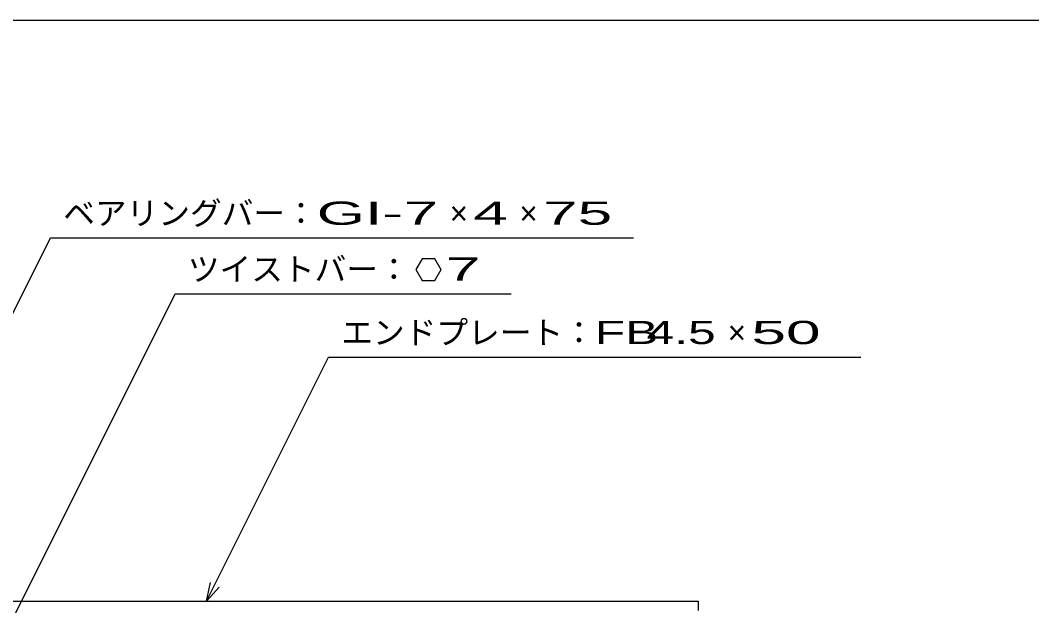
# Model space of a CAD drawing. Units: millimetres, scale not verified. Extents: x -3800 to 1039, y -2528 to 632.
# Drawn here: x -624 to -145.1, y 354.8 to 632.1 of the extents above; entities that cross this region are included whole.
import ezdxf
from ezdxf.enums import TextEntityAlignment as Align

# ---------------------------------------------------------------- set-up
doc = ezdxf.new("R2010")
doc.units = ezdxf.units.MM
doc.header["$LTSCALE"] = 6
for name, color, linetype, lineweight in [('0_2', 150, 'Continuous', 25), ('16', 3, 'Continuous', 25), ('22', 4, 'Continuous', 25)]:
    doc.layers.add(name, color=color, linetype=linetype, lineweight=lineweight)
doc.styles.add('ベクトル', font='')
doc.styles.get('ベクトル').set_extended_font_data('ベクトル')

msp = doc.modelspace()

# ---------------------------------------------------------------- linework, layer by layer
at = {"layer": '0_2'}
msp.add_line((-1037.4, 632.1), (1038.6, 632.1), dxfattribs=at)
at = {"layer": '16'}
for p, q in [((-804, 357), (-303, 357)), ((-303, 357), (-303, 352.5))]:
    msp.add_line(p, q, dxfattribs=at)
at = {"layer": '22'}
for p, q in [((-726.4, 295.5), (-609.65, 529)), ((-609.65, 529), (-333.65, 529)), ((-433.649, 519.159), (-436.649, 513.963)), ((-427.649, 519.159), (-433.649, 519.159)), ((-424.65, 513.9), (-427.649, 519.159)), ((-436.649, 513.963), (-433.649, 508.767)), ((-427.649, 508.767), (-424.649, 513.963)), ((-433.649, 508.767), (-427.649, 508.767)), ((-641.65, 320.5), (-550.65, 502.5)), ((-550.65, 502.5), (-391.65, 502.5)), ((-535.75, 357), (-478, 472.5)), ((-478, 472.5), (-226, 472.5)), ((-535.75, 357), (-533.95, 365.76)), ((-535.75, 357), (-529.75, 363.6))]:
    msp.add_line(p, q, dxfattribs=at)

# ---------------------------------------------------------------- texts
at = {"layer": '22', "color": 2, "style": 'ベクトル'}
for s, p in [('ベアリングバー：', (-603.65, 540.7)), ('×', (-420.65, 540.7)), ('×', (-387.65, 540.7)), ('ツイストバー：', (-544.65, 514.2)), ('エンドプレート：', (-472, 484.2)), ('×', (-289, 484.2))]:
    msp.add_text(s, height=11, dxfattribs=at).set_placement(p, align=Align.MIDDLE_LEFT)
for s, width, p in [('GI-', 2, (-483.65, 540.7)), (' 7 ', 2, (-450.65, 540.7)), (' 4 ', 2, (-417.65, 540.7)), (' 75 ', 2, (-384.65, 540.7)), (' 7 ', 2, (-430.649, 514.263)), ('FB', 1.6, (-352, 484.2)), (' 4.5 ', 1.6, (-334, 484.2)), (' 50 ', 2, (-286, 484.2))]:
    msp.add_text(s, height=11, dxfattribs=dict(at, width=width)).set_placement(p, align=Align.MIDDLE_LEFT)

doc.saveas('drawing.dxf')
